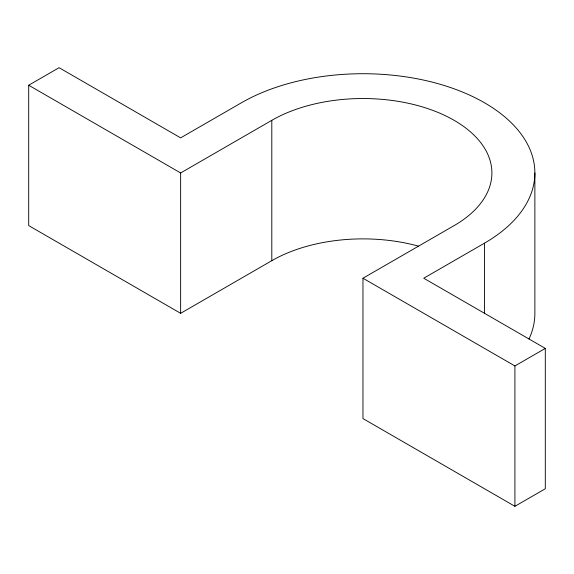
<?xml version="1.0" encoding="UTF-8"?>
<svg xmlns="http://www.w3.org/2000/svg" width="574" height="574" viewBox="0 0 574 574"><rect width="100%" height="100%" fill="white"/><g stroke="black" fill="none" stroke-linecap="round" stroke-linejoin="round"><path stroke-width="0.86" d="M418.331 246.095A128.928 74.433 0 0 0 271.803 260.682L180.638 313.318L28.7 225.596L28.7 85.239L59.086 67.696L180.638 137.868L241.417 102.782A171.899 99.245 0 0 1 484.521 102.782A171.899 99.245 0 0 1 484.521 243.139L484.521 313.763M28.7 85.239L180.638 172.961L271.803 120.325A128.928 74.433 0 0 1 454.134 120.325A128.928 74.433 0 0 1 454.134 225.596L362.969 278.225L362.969 418.582L514.914 506.304L545.3 488.761L545.3 348.404L423.748 278.225L484.521 243.139M362.969 278.225L514.914 365.947L545.3 348.404M534.875 172.961L534.875 313.318A171.899 99.245 0 0 1 529.013 339.004M514.914 365.947L514.914 506.304M271.803 120.325L271.803 260.682M180.638 172.961L180.638 313.318"/></g></svg>
